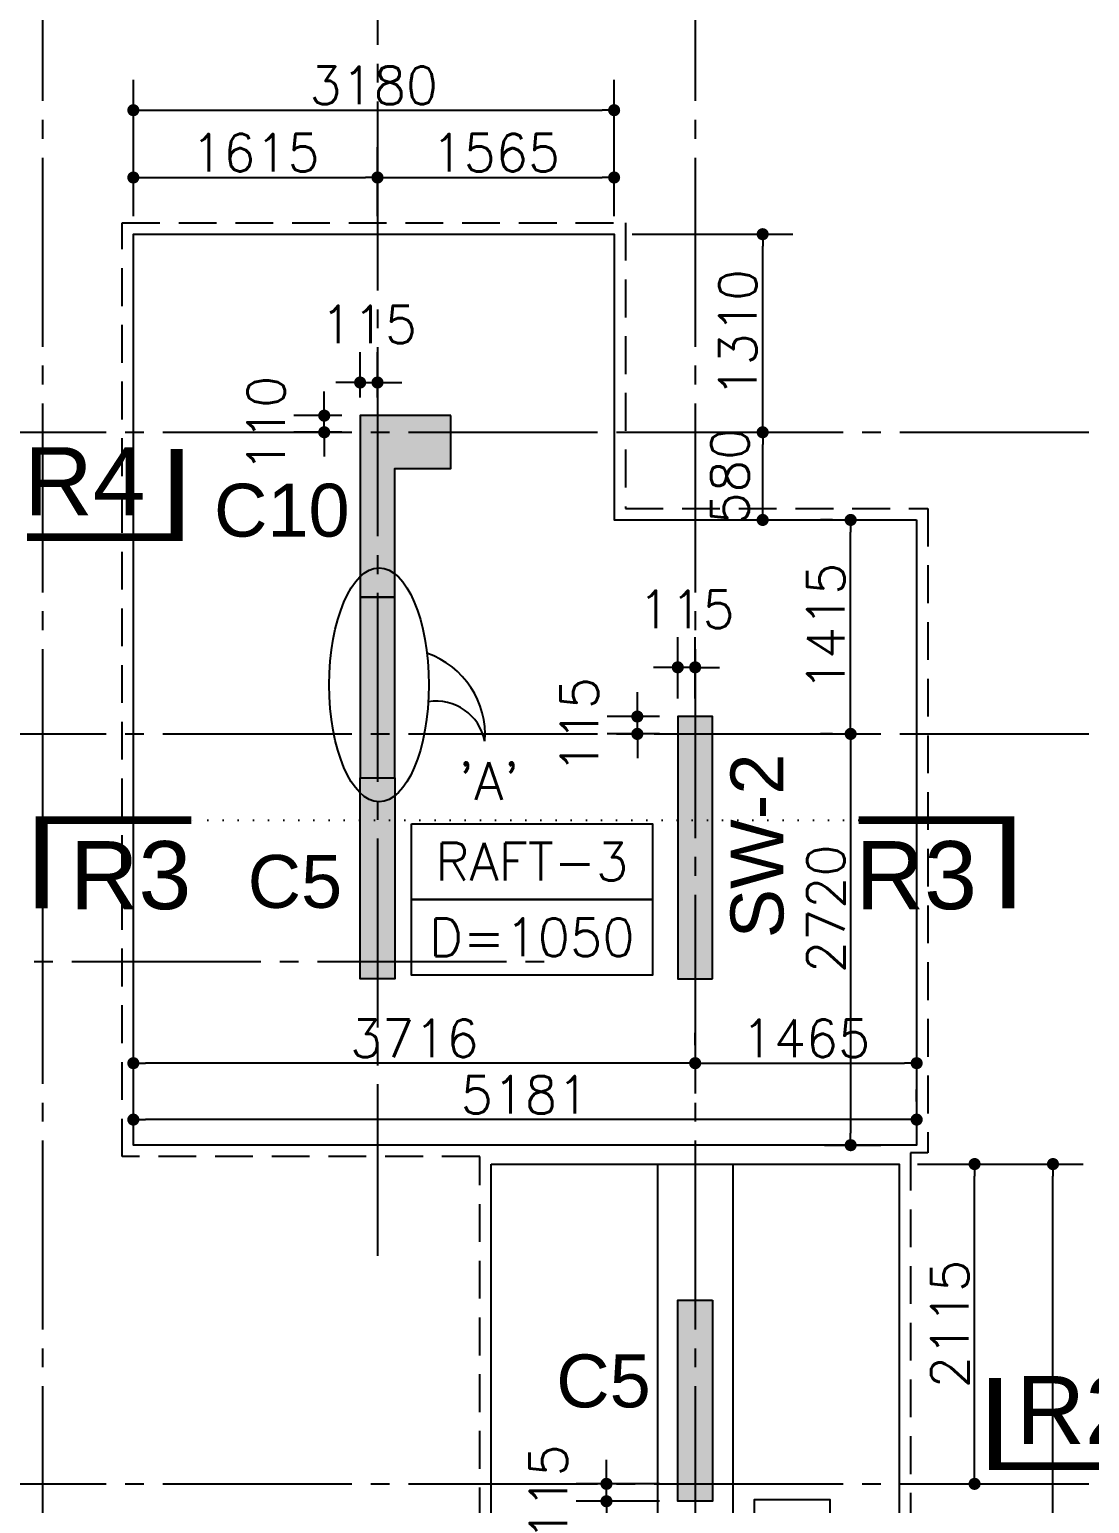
# Model space of a CAD drawing. Extents: x -200722 to 834823, y -494970 to 88783.
# Drawn here: x 259388 to 266399, y -283 to 9466 of the extents above; entities that cross this region are included whole.
import ezdxf
from ezdxf.enums import TextEntityAlignment as Align

# ---------------------------------------------------------------- set-up
doc = ezdxf.new("R2010")
doc.units = 0
doc.header["$LTSCALE"] = 100
doc.header["$MEASUREMENT"] = 0
doc.header["$PDMODE"] = 34
for name, pattern in [('ACAD_ISO04W100', [30, 24, -3, 0, -3]), ('CL', [3.25, 2.5, -0.25, 0.25, -0.25]), ('DOT', [0.25, 0, -0.25]), ('HIDDEN', [0.375, 0.25, -0.125])]:
    doc.linetypes.add(name, pattern=pattern)
doc.layers.get('0').update_dxf_attribs({"linetype": 'CONTINUOUS'})
doc.layers.get('DEFPOINTS').update_dxf_attribs({"linetype": 'CONTINUOUS'})
for name, color, linetype in [('A-Grid', 5, 'ACAD_ISO04W100'), ('BEAM', 4, 'CONTINUOUS'), ('COL. SHED. STEEL.', 6, 'CONTINUOUS'), ('COL_H', 235, 'CONTINUOUS'), ('DIM', 3, 'CONTINUOUS'), ('F_EXEC', 3, 'HIDDEN'), ('F_FTG1', 11, 'CONTINUOUS'), ('TEXT', 2, 'CONTINUOUS')]:
    doc.layers.add(name, color=color, linetype=linetype)
doc.styles.add('AR', font='arial.ttf')
doc.styles.add('ROMANS', font='romans.shx')
doc.styles.get("Standard").update_dxf_attribs({"font": 'simplex.shx'})
doc.styles.add('TIMES-N', font='arial.ttf')
doc.dimstyles.new('STANDARD$0', dxfattribs={"dimtxt": 2.5, "dimasz": 2.5, "dimexe": 2, "dimexo": 0.7, "dimgap": 0.9, "dimtad": 1, "dimdec": 0, "dimdsep": 46, "dimtxsty": 'ROMANS', "dimcen": 0.09, "dimclrd": 4, "dimclre": 4, "dimclrt": 3, "dimadec": 0, "dimazin": 0, "dimtfac": 1, "dimtdec": 0, "dimtmove": 0, "dimatfit": 3, "dimfxl": 1, "dimtolj": 1, "dimtzin": 0, "dimarcsym": 0})

# ---------------------------------------------------------------- blocks, each defined once
blk = doc.blocks.new('DOT')
at = {"color": 0, "linetype": 'ByBlock'}
blk.add_line((-0.5, 0), (-1, 0), dxfattribs=at)
at = {"color": 0, "linetype": 'ByBlock', "const_width": 0.5}
blk.add_lwpolyline([(-0.25, 0, 1), (0.25, 0, 1)], format="xyb", close=True, dxfattribs=at)
blk = doc.blocks.new('*D538')
at = {"layer": 'BEAM', "color": 0, "lineweight": -2, "transparency": 16777216}
for p, q in [((263870.6, 2629.2), (265175.6, 2629.2)), ((263790.6, 2509.2), (263790.6, 2429.2)), ((265255.6, 2509.2), (265255.6, 2429.2))]:
    blk.add_line(p, q, dxfattribs=at)
at = {"layer": 'DEFPOINTS', "color": 0, "lineweight": -3, "transparency": 16777216}
for p in [(263790.6, 2629.2, 7446.6), (265255.6, 2629.2, 7446.6), (265255.6, 2629.2)]:
    blk.add_point(p, dxfattribs=at)
at = {"layer": 'BEAM', "color": 0, "lineweight": -2, "transparency": 16777216, "xscale": 80, "yscale": 80, "zscale": 80, "rotation": 180}
blk.add_blockref('DOT', (263790.6, 2629.2), dxfattribs=at)
at = {"layer": 'BEAM', "color": 0, "lineweight": -2, "transparency": 16777216, "xscale": 80, "yscale": 80, "zscale": 80}
blk.add_blockref('DOT', (265255.6, 2629.2), dxfattribs=at)
at = {"layer": 'BEAM', "color": 0, "transparency": 16777216, "insert": (264523.1, 2793.2), "char_height": 248, "attachment_point": 5}
blk.add_mtext('\\A1;1465', dxfattribs=at)
blk = doc.blocks.new('_DOT')
at = {"color": 0, "linetype": 'ByBlock'}
blk.add_line((-0.5, 0), (-1, 0), dxfattribs=at)
at = {"color": 0, "linetype": 'ByBlock', "const_width": 0.5}
blk.add_lwpolyline([(-0.25, 0, 1), (0.25, 0, 1)], format="xyb", close=True, dxfattribs=at)
blk = doc.blocks.new('*D539')
at = {"layer": 'BEAM', "color": 0, "lineweight": -2, "transparency": 16777216}
for p, q in [((260074.6, 2749.2), (260074.6, 2829.2)), ((263790.6, 2749.2), (263790.6, 2829.2)), ((263710.6, 2629.2), (260154.6, 2629.2))]:
    blk.add_line(p, q, dxfattribs=at)
at = {"layer": 'DEFPOINTS', "color": 0, "lineweight": -3, "transparency": 16777216}
for p in [(260074.6, 2629.2, 7446.6), (260074.6, 2629.2), (263790.6, 2629.2, 7446.6)]:
    blk.add_point(p, dxfattribs=at)
at = {"layer": 'BEAM', "color": 0, "lineweight": -2, "transparency": 16777216, "xscale": 80, "yscale": 80, "zscale": 80, "rotation": 180}
blk.add_blockref('DOT', (260074.6, 2629.2), dxfattribs=at)
at = {"layer": 'BEAM', "color": 0, "lineweight": -2, "transparency": 16777216, "xscale": 80, "yscale": 80, "zscale": 80}
blk.add_blockref('DOT', (263790.6, 2629.2), dxfattribs=at)
at = {"layer": 'BEAM', "color": 0, "transparency": 16777216, "insert": (261932.6, 2793.2), "char_height": 248, "attachment_point": 5}
blk.add_mtext('\\A1;3716', dxfattribs=at)
blk = doc.blocks.new('*D540')
at = {"layer": 'BEAM', "color": 0, "lineweight": -2, "transparency": 16777216}
for p, q in [((264646, 4806.9), (265019.1, 4806.9)), ((264819.1, 4726.9), (264819.1, 2166.9)), ((264646, 2086.9), (265019.1, 2086.9))]:
    blk.add_line(p, q, dxfattribs=at)
at = {"layer": 'DEFPOINTS', "color": 0, "lineweight": -3, "transparency": 16777216}
for p in [(264526, 4806.9, 7446.6), (264526, 2086.9, 7446.6), (264819.1, 2086.9)]:
    blk.add_point(p, dxfattribs=at)
at = {"layer": 'BEAM', "color": 0, "lineweight": -2, "transparency": 16777216, "xscale": 80, "yscale": 80, "zscale": 80}
for p, rotation in [((264819.1, 4806.9), 90), ((264819.1, 2086.9), 270)]:
    blk.add_blockref('DOT', p, dxfattribs=dict(at, rotation=rotation))
at = {"layer": 'BEAM', "color": 0, "transparency": 16777216, "insert": (264655.1, 3650.7), "char_height": 248, "attachment_point": 5, "rotation": 90}
blk.add_mtext('\\A1;2720', dxfattribs=at)
blk = doc.blocks.new('*D541')
at = {"layer": 'BEAM', "color": 0, "lineweight": -2, "transparency": 16777216}
for p, q in [((264699.1, 6221.9), (264619.1, 6221.9)), ((264819.1, 4886.9), (264819.1, 6141.9)), ((264699.1, 4806.9), (264619.1, 4806.9))]:
    blk.add_line(p, q, dxfattribs=at)
at = {"layer": 'DEFPOINTS', "color": 0, "lineweight": -3, "transparency": 16777216}
for p in [(264819.1, 6221.9, 7446.6), (264819.1, 6221.9), (264819.1, 4806.9, 7446.6)]:
    blk.add_point(p, dxfattribs=at)
at = {"layer": 'BEAM', "color": 0, "lineweight": -2, "transparency": 16777216, "xscale": 80, "yscale": 80, "zscale": 80}
for p, rotation in [((264819.1, 6221.9), 90), ((264819.1, 4806.9), 270)]:
    blk.add_blockref('DOT', p, dxfattribs=dict(at, rotation=rotation))
at = {"layer": 'BEAM', "color": 0, "transparency": 16777216, "insert": (264655.1, 5514.4), "char_height": 248, "attachment_point": 5, "rotation": 90}
blk.add_mtext('\\A1;1415', dxfattribs=at)
blk = doc.blocks.new('*D542')
at = {"layer": 'BEAM', "color": 0, "lineweight": -2, "transparency": 16777216}
for p, q in [((263910.6, 6801.9), (264437.1, 6801.9)), ((264237.1, 6301.9), (264237.1, 6721.9)), ((263910.6, 6221.9), (264437.1, 6221.9))]:
    blk.add_line(p, q, dxfattribs=at)
at = {"layer": 'DEFPOINTS', "color": 0, "lineweight": -3, "transparency": 16777216}
for p in [(263790.6, 6801.9, 7446.6), (264237.1, 6801.9), (263790.6, 6221.9, 7446.6)]:
    blk.add_point(p, dxfattribs=at)
at = {"layer": 'BEAM', "color": 0, "lineweight": -2, "transparency": 16777216, "xscale": 80, "yscale": 80, "zscale": 80}
for p, rotation in [((264237.1, 6801.9), 90), ((264237.1, 6221.9), 270)]:
    blk.add_blockref('DOT', p, dxfattribs=dict(at, rotation=rotation))
at = {"layer": 'BEAM', "color": 0, "transparency": 16777216, "insert": (264020.6, 6511.9), "char_height": 248, "attachment_point": 5, "rotation": 90}
blk.add_mtext('\\A1;580', dxfattribs=at)
blk = doc.blocks.new('*D543')
at = {"layer": 'BEAM', "color": 0, "lineweight": -2, "transparency": 16777216}
for p, q in [((263374.6, 8111.9), (264437.1, 8111.9)), ((264237.1, 6881.9), (264237.1, 8031.9)), ((263374.6, 6801.9), (264437.1, 6801.9))]:
    blk.add_line(p, q, dxfattribs=at)
at = {"layer": 'DEFPOINTS', "color": 0, "lineweight": -3, "transparency": 16777216}
for p in [(263254.6, 8111.9, 7446.6), (264237.1, 8111.9), (263254.6, 6801.9, 7446.6)]:
    blk.add_point(p, dxfattribs=at)
at = {"layer": 'BEAM', "color": 0, "lineweight": -2, "transparency": 16777216, "xscale": 80, "yscale": 80, "zscale": 80}
for p, rotation in [((264237.1, 8111.9), 90), ((264237.1, 6801.9), 270)]:
    blk.add_blockref('DOT', p, dxfattribs=dict(at, rotation=rotation))
at = {"layer": 'BEAM', "color": 0, "transparency": 16777216, "insert": (264073.1, 7456.9), "char_height": 248, "attachment_point": 5, "rotation": 90}
blk.add_mtext('\\A1;1310', dxfattribs=at)
blk = doc.blocks.new('*D537')
at = {"layer": 'BEAM', "color": 0, "lineweight": -2, "transparency": 16777216}
for p, q in [((260074.6, 2375.8), (260074.6, 2455.8)), ((265255.6, 2375.8), (265255.6, 2455.8)), ((265175.6, 2255.8), (260154.6, 2255.8))]:
    blk.add_line(p, q, dxfattribs=at)
at = {"layer": 'DEFPOINTS', "color": 0, "lineweight": -3, "transparency": 16777216}
for p in [(260074.6, 2255.8, 7446.6), (260074.6, 2255.8), (265255.6, 2255.8, 7446.6)]:
    blk.add_point(p, dxfattribs=at)
at = {"layer": 'BEAM', "color": 0, "lineweight": -2, "transparency": 16777216, "xscale": 80, "yscale": 80, "zscale": 80, "rotation": 180}
blk.add_blockref('DOT', (260074.6, 2255.8), dxfattribs=at)
at = {"layer": 'BEAM', "color": 0, "lineweight": -2, "transparency": 16777216, "xscale": 80, "yscale": 80, "zscale": 80}
blk.add_blockref('DOT', (265255.6, 2255.8), dxfattribs=at)
at = {"layer": 'BEAM', "color": 0, "transparency": 16777216, "insert": (262665.1, 2419.8), "char_height": 248, "attachment_point": 5}
blk.add_mtext('\\A1;5181', dxfattribs=at)
blk = doc.blocks.new('*D547')
at = {"layer": 'BEAM', "color": 0, "lineweight": -2, "transparency": 16777216}
for p, q in [((260074.6, 8231.9), (260074.6, 8686.8)), ((261689.6, 8231.9), (261689.6, 8686.8)), ((260154.6, 8486.8), (261609.6, 8486.8))]:
    blk.add_line(p, q, dxfattribs=at)
at = {"layer": 'DEFPOINTS', "color": 0, "lineweight": -3, "transparency": 16777216}
for p in [(261689.6, 8486.8), (260074.6, 8111.9, 7446.6), (261689.6, 8111.9, 7446.6)]:
    blk.add_point(p, dxfattribs=at)
at = {"layer": 'BEAM', "color": 0, "lineweight": -2, "transparency": 16777216, "xscale": 80, "yscale": 80, "zscale": 80, "rotation": 180}
blk.add_blockref('DOT', (260074.6, 8486.8), dxfattribs=at)
at = {"layer": 'BEAM', "color": 0, "lineweight": -2, "transparency": 16777216, "xscale": 80, "yscale": 80, "zscale": 80}
blk.add_blockref('DOT', (261689.6, 8486.8), dxfattribs=at)
at = {"layer": 'BEAM', "color": 0, "transparency": 16777216, "insert": (260882.1, 8650.8), "char_height": 248, "attachment_point": 5}
blk.add_mtext('\\A1;1615', dxfattribs=at)
blk = doc.blocks.new('*D548')
at = {"layer": 'BEAM', "color": 0, "lineweight": -2, "transparency": 16777216}
for p, q in [((261689.6, 8231.9), (261689.6, 8686.8)), ((263254.6, 8231.9), (263254.6, 8686.8)), ((261769.6, 8486.8), (263174.6, 8486.8))]:
    blk.add_line(p, q, dxfattribs=at)
at = {"layer": 'DEFPOINTS', "color": 0, "lineweight": -3, "transparency": 16777216}
for p in [(263254.6, 8486.8), (261689.6, 8111.9, 7446.6), (263254.6, 8111.9, 7446.6)]:
    blk.add_point(p, dxfattribs=at)
at = {"layer": 'BEAM', "color": 0, "lineweight": -2, "transparency": 16777216, "xscale": 80, "yscale": 80, "zscale": 80, "rotation": 180}
blk.add_blockref('DOT', (261689.6, 8486.8), dxfattribs=at)
at = {"layer": 'BEAM', "color": 0, "lineweight": -2, "transparency": 16777216, "xscale": 80, "yscale": 80, "zscale": 80}
blk.add_blockref('DOT', (263254.6, 8486.8), dxfattribs=at)
at = {"layer": 'BEAM', "color": 0, "transparency": 16777216, "insert": (262472.1, 8650.8), "char_height": 248, "attachment_point": 5}
blk.add_mtext('\\A1;1565', dxfattribs=at)
blk = doc.blocks.new('*D549')
at = {"layer": 'BEAM', "color": 0, "lineweight": -2, "transparency": 16777216}
for p, q in [((260074.6, 8231.9), (260074.6, 9132)), ((263254.6, 8231.9), (263254.6, 9132)), ((260154.6, 8932), (263174.6, 8932))]:
    blk.add_line(p, q, dxfattribs=at)
at = {"layer": 'DEFPOINTS', "color": 0, "lineweight": -3, "transparency": 16777216}
for p in [(263254.6, 8932), (260074.6, 8111.9, 7446.6), (263254.6, 8111.9, 7446.6)]:
    blk.add_point(p, dxfattribs=at)
at = {"layer": 'BEAM', "color": 0, "lineweight": -2, "transparency": 16777216, "xscale": 80, "yscale": 80, "zscale": 80, "rotation": 180}
blk.add_blockref('DOT', (260074.6, 8932), dxfattribs=at)
at = {"layer": 'BEAM', "color": 0, "lineweight": -2, "transparency": 16777216, "xscale": 80, "yscale": 80, "zscale": 80}
blk.add_blockref('DOT', (263254.6, 8932), dxfattribs=at)
at = {"layer": 'BEAM', "color": 0, "transparency": 16777216, "insert": (261664.6, 9096), "char_height": 248, "attachment_point": 5}
blk.add_mtext('\\A1;3180', dxfattribs=at)
blk = doc.blocks.new('*D550')
at = {"layer": 'BEAM', "color": 0, "lineweight": -2, "transparency": 16777216}
for p, q in [((263675.6, 5041.9), (263675.6, 5447.2)), ((263790.6, 5041.9), (263790.6, 5447.2)), ((263595.6, 5247.2), (263515.6, 5247.2)), ((263790.6, 5247.2), (263675.6, 5247.2)), ((263870.6, 5247.2), (263950.6, 5247.2))]:
    blk.add_line(p, q, dxfattribs=at)
at = {"layer": 'DEFPOINTS', "color": 0, "lineweight": -3, "transparency": 16777216}
for p in [(263675.6, 5247.2), (263675.6, 4921.9, 7446.6), (263790.6, 4921.9, 7446.6)]:
    blk.add_point(p, dxfattribs=at)
at = {"layer": 'BEAM', "color": 0, "lineweight": -2, "transparency": 16777216, "xscale": 80, "yscale": 80, "zscale": 80}
blk.add_blockref('DOT', (263675.6, 5247.2), dxfattribs=at)
at = {"layer": 'BEAM', "color": 0, "lineweight": -2, "transparency": 16777216, "xscale": 80, "yscale": 80, "zscale": 80, "rotation": 180}
blk.add_blockref('DOT', (263790.6, 5247.2), dxfattribs=at)
at = {"layer": 'BEAM', "color": 0, "transparency": 16777216, "insert": (263733.1, 5631.2), "char_height": 248, "attachment_point": 5}
blk.add_mtext('\\A1;115', dxfattribs=at)
blk = doc.blocks.new('*D551')
at = {"layer": 'BEAM', "color": 0, "lineweight": -2, "transparency": 16777216}
for p, q in [((263408.1, 5001.9), (263408.1, 5081.9)), ((263555.6, 4921.9), (263208.1, 4921.9)), ((263408.1, 4806.9), (263408.1, 4921.9)), ((263555.6, 4806.9), (263208.1, 4806.9)), ((263408.1, 4726.9), (263408.1, 4646.9))]:
    blk.add_line(p, q, dxfattribs=at)
at = {"layer": 'DEFPOINTS', "color": 0, "lineweight": -3, "transparency": 16777216}
for p in [(263408.1, 4921.9), (263675.6, 4921.9, 7446.6), (263675.6, 4806.9, 7446.6)]:
    blk.add_point(p, dxfattribs=at)
at = {"layer": 'BEAM', "color": 0, "lineweight": -2, "transparency": 16777216, "xscale": 80, "yscale": 80, "zscale": 80}
for p, rotation in [((263408.1, 4921.9), 270), ((263408.1, 4806.9), 90)]:
    blk.add_blockref('DOT', p, dxfattribs=dict(at, rotation=rotation))
at = {"layer": 'BEAM', "color": 0, "transparency": 16777216, "insert": (263024.1, 4864.4), "char_height": 248, "attachment_point": 5, "rotation": 90}
blk.add_mtext('\\A1;115', dxfattribs=at)
blk = doc.blocks.new('*D552')
at = {"layer": 'BEAM', "color": 0, "lineweight": -2, "transparency": 16777216}
for p, q in [((261337.1, 6991.9), (261337.1, 7071.9)), ((261454.6, 6911.9), (261137.1, 6911.9)), ((261337.1, 6801.9), (261337.1, 6911.9)), ((261454.6, 6801.9), (261137.1, 6801.9)), ((261337.1, 6721.9), (261337.1, 6641.9))]:
    blk.add_line(p, q, dxfattribs=at)
at = {"layer": 'DEFPOINTS', "color": 0, "lineweight": -3, "transparency": 16777216}
for p in [(261337.1, 6911.9), (261574.6, 6911.9, 7446.6), (261574.6, 6801.9, 7446.6)]:
    blk.add_point(p, dxfattribs=at)
at = {"layer": 'BEAM', "color": 0, "lineweight": -2, "transparency": 16777216, "xscale": 80, "yscale": 80, "zscale": 80}
for p, rotation in [((261337.1, 6911.9), 270), ((261337.1, 6801.9), 90)]:
    blk.add_blockref('DOT', p, dxfattribs=dict(at, rotation=rotation))
at = {"layer": 'BEAM', "color": 0, "transparency": 16777216, "insert": (260953.1, 6856.9), "char_height": 248, "attachment_point": 5, "rotation": 90}
blk.add_mtext('\\A1;110', dxfattribs=at)
blk = doc.blocks.new('*D553')
at = {"layer": 'BEAM', "color": 0, "lineweight": -2, "transparency": 16777216}
for p, q in [((261574.6, 7031.9), (261574.6, 7330.8)), ((261689.6, 7031.9), (261689.6, 7330.8)), ((261494.6, 7130.8), (261414.6, 7130.8)), ((261574.6, 7130.8), (261689.6, 7130.8)), ((261769.6, 7130.8), (261849.6, 7130.8))]:
    blk.add_line(p, q, dxfattribs=at)
at = {"layer": 'DEFPOINTS', "color": 0, "lineweight": -3, "transparency": 16777216}
for p in [(261689.6, 7130.8), (261574.6, 6911.9, 7446.6), (261689.6, 6911.9, 7446.6)]:
    blk.add_point(p, dxfattribs=at)
at = {"layer": 'BEAM', "color": 0, "lineweight": -2, "transparency": 16777216, "xscale": 80, "yscale": 80, "zscale": 80}
blk.add_blockref('DOT', (261574.6, 7130.8), dxfattribs=at)
at = {"layer": 'BEAM', "color": 0, "lineweight": -2, "transparency": 16777216, "xscale": 80, "yscale": 80, "zscale": 80, "rotation": 180}
blk.add_blockref('DOT', (261689.6, 7130.8), dxfattribs=at)
at = {"layer": 'BEAM', "color": 0, "transparency": 16777216, "insert": (261632.1, 7514.8), "char_height": 248, "attachment_point": 5}
blk.add_mtext('\\A1;115', dxfattribs=at)
blk = doc.blocks.new('*D569')
at = {"layer": 'BEAM', "color": 0, "lineweight": -2, "transparency": 16777216}
for p, q in [((263203.8, -73.1), (263203.8, 6.9)), ((263555.6, -153.1), (263003.8, -153.1)), ((263203.8, -268.1), (263203.8, -153.1)), ((263555.6, -268.1), (263003.8, -268.1)), ((263203.8, -348.1), (263203.8, -428.1))]:
    blk.add_line(p, q, dxfattribs=at)
at = {"layer": 'DEFPOINTS', "color": 0, "lineweight": -3, "transparency": 16777216}
for p in [(263203.8, -153.1), (263675.6, -153.1, 7446.6), (263675.6, -268.1, 7446.6)]:
    blk.add_point(p, dxfattribs=at)
at = {"layer": 'BEAM', "color": 0, "lineweight": -2, "transparency": 16777216, "xscale": 80, "yscale": 80, "zscale": 80}
for p, rotation in [((263203.8, -153.1), 270), ((263203.8, -268.1), 90)]:
    blk.add_blockref('DOT', p, dxfattribs=dict(at, rotation=rotation))
at = {"layer": 'BEAM', "color": 0, "transparency": 16777216, "insert": (262819.8, -210.6), "char_height": 248, "attachment_point": 5, "rotation": 90}
blk.add_mtext('\\A1;115', dxfattribs=at)
blk = doc.blocks.new('*D572')
at = {"layer": 'BEAM', "color": 0, "lineweight": -2, "transparency": 16777216}
for p, q in [((265260.6, 1961.9), (265838.7, 1961.9)), ((265638.7, -73.1), (265638.7, 1881.9)), ((265260.6, -153.1), (265838.7, -153.1))]:
    blk.add_line(p, q, dxfattribs=at)
at = {"layer": 'DEFPOINTS', "color": 0, "lineweight": -3, "transparency": 16777216}
for p in [(265140.6, 1961.9, 7446.6), (265638.7, 1961.9), (265140.6, -153.1, 7446.6)]:
    blk.add_point(p, dxfattribs=at)
at = {"layer": 'BEAM', "color": 0, "lineweight": -2, "transparency": 16777216, "xscale": 80, "yscale": 80, "zscale": 80}
for p, rotation in [((265638.7, 1961.9), 90), ((265638.7, -153.1), 270)]:
    blk.add_blockref('DOT', p, dxfattribs=dict(at, rotation=rotation))
at = {"layer": 'BEAM', "color": 0, "transparency": 16777216, "insert": (265474.7, 904.4), "char_height": 248, "attachment_point": 5, "rotation": 90}
blk.add_mtext('\\A1;2115', dxfattribs=at)
blk = doc.blocks.new('*D573')
at = {"layer": 'BEAM', "color": 0, "lineweight": -2, "transparency": 16777216}
for p, q in [((265260.6, 1961.9), (266357.3, 1961.9)), ((266157.3, -3648.1), (266157.3, 1881.9)), ((265260.6, -3728.1), (266357.3, -3728.1))]:
    blk.add_line(p, q, dxfattribs=at)
at = {"layer": 'DEFPOINTS', "color": 0, "lineweight": -3, "transparency": 16777216}
for p in [(265140.6, 1961.9, 7446.6), (266157.3, 1961.9), (265140.6, -3728.1, 7446.6)]:
    blk.add_point(p, dxfattribs=at)
at = {"layer": 'BEAM', "color": 0, "lineweight": -2, "transparency": 16777216, "xscale": 80, "yscale": 80, "zscale": 80}
for p, rotation in [((266157.3, 1961.9), 90), ((266157.3, -3728.1), 270)]:
    blk.add_blockref('DOT', p, dxfattribs=dict(at, rotation=rotation))
at = {"layer": 'BEAM', "color": 0, "transparency": 16777216, "insert": (265993.3, -883.1), "char_height": 248, "attachment_point": 5, "rotation": 90}
blk.add_mtext('\\A1;5690', dxfattribs=at)

msp = doc.modelspace()

# ---------------------------------------------------------------- hatches: boundary and pattern name
at = {"layer": 'COL_H', "ltscale": 0.4, "true_color": 0x000000}
for points in [[(262174.6, 6911.9), (261574.6, 6911.9), (261574.6, 5711.9), (261804.6, 5711.9), (261804.6, 6561.9), (262174.6, 6561.9)], [(261804.6, 5711.9), (261574.6, 5711.9), (261574.6, 4516.9), (261804.6, 4516.9)], [(263905.6, 3186.9), (263905.6, 4921.9), (263675.6, 4921.9), (263675.6, 3186.9)], [(261804.6, 4516.9), (261804.6, 3186.9), (261574.6, 3186.9), (261574.6, 4516.9)], [(263905.6, 1061.9), (263905.6, -268.1), (263675.6, -268.1), (263675.6, 1061.9)]]:
    msp.add_hatch(color=18, dxfattribs=at).paths.add_polyline_path(points)

# ---------------------------------------------------------------- linework, layer by layer
at = {"color": 1, "linetype": 'DOT', "ltscale": 4}
msp.add_line((264872.7, 4237.1, 7446.6), (260457.5, 4237.1, 7446.6), dxfattribs=at)
at = {"layer": 'A-Grid', "color": 8, "linetype": 'CL', "ltscale": 5}
for p, q in [((261689.6, 30114.4, 7446.6), (261689.6, 1354.1, 7446.6)), ((224519.6, 6801.9, 7446.6), (303382.6, 6801.9, 7446.6)), ((224519.6, 4806.9, 7446.6), (303382.6, 4806.9, 7446.6)), ((238542.9, 3301.9, 7446.6), (262806.8, 3301.9, 7446.6)), ((224519.6, -153.1, 7446.6), (303382.6, -153.1, 7446.6))]:
    msp.add_line(p, q, dxfattribs=at)
at = {"layer": 'A-Grid', "color": 8, "linetype": 'CL', "ltscale": 5, "elevation": 7446.6}
for points in [[(259474.6, 62242.9), (259474.6, -9708.8)], [(263790.6, 62242.9), (263790.6, -9708.8)]]:
    msp.add_lwpolyline(points, dxfattribs=at)
at = {"layer": 'COL. SHED. STEEL.', "color": 18, "ltscale": 500, "true_color": 0x000000, "elevation": 7446.6}
for points in [[(262174.6, 6911.9), (261574.6, 6911.9), (261574.6, 5711.9), (261804.6, 5711.9), (261804.6, 6561.9), (261804.6, 6561.9), (262174.6, 6561.9), (262174.6, 6911.9)], [(263905.6, 3186.9), (263905.6, 4921.9), (263675.6, 4921.9), (263675.6, 3186.9), (263905.6, 3186.9)], [(261804.6, 4516.9), (261804.6, 3186.9), (261574.6, 3186.9), (261574.6, 4516.9), (261804.6, 4516.9)], [(263905.6, 1061.9), (263905.6, -268.1), (263675.6, -268.1), (263675.6, 1061.9), (263905.6, 1061.9)]]:
    msp.add_lwpolyline(points, dxfattribs=at)
msp.add_lwpolyline([(261804.6, 5711.9), (261574.6, 5711.9), (261574.6, 4516.9), (261804.6, 4516.9)], close=True, dxfattribs=at)
at = {"layer": 'DIM', "color": 1}
for points in [[(260360.9, 6690.9, 80, 80, 0), (260360.9, 6107.8, 50, 50, 0), (259371.7, 6107.8, 50, 50, 0)], [(265773, 547.5, 80, 80, 0), (265773, -35.6, 50, 50, 0), (266762.2, -35.6, 50, 50, 0)]]:
    msp.add_lwpolyline(points, format="xyseb", dxfattribs=at)
at = {"layer": 'DIM', "color": 1, "elevation": 7446.6}
for points in [[(259468.4, 3654, 80, 80, 0), (259468.4, 4237.1, 50, 50, 0), (260457.5, 4237.1, 50, 50, 0)], [(265861.9, 3654, 80, 80, 0), (265861.9, 4237.1, 50, 50, 0), (264872.7, 4237.1, 50, 50, 0)]]:
    msp.add_lwpolyline(points, format="xyseb", dxfattribs=at)
at = {"layer": 'DIM', "color": 18, "lineweight": -3, "ltscale": 0.4, "true_color": 0x000000}
for centre, radius, start, end in [((261830.5, 4801.1), 570.4, 355.79979, 70.93387), ((262077, 4694.8), 328.9, 11.31443, 98.9928)]:
    msp.add_arc(centre, radius, start, end, dxfattribs=at)
msp.add_ellipse((261699.9, 5131.9), major_axis=(0, 773.6), ratio=0.425473, dxfattribs=at)
at = {"layer": 'F_EXEC', "color": 18, "ltscale": 10, "true_color": 0x000000, "elevation": 7446.6}
msp.add_lwpolyline([(265330.6, 2036.9), (265215.6, 2036.9), (265215.6, -3803.1), (262365.6, -3803.1), (262365.6, 2011.9), (259999.6, 2011.9), (259999.6, 8186.9), (263329.6, 8186.9), (263329.6, 6296.9), (265330.6, 6296.9), (265330.6, 2036.9)], dxfattribs=at)
at = {"layer": 'F_FTG1', "color": 18, "ltscale": 0.4, "true_color": 0x000000}
for p, q in [((263540.6, 1961.9, 7446.6), (263540.6, -3728.1, 7446.6)), ((264040.6, 1961.9, 7446.6), (264040.6, -3728.1, 7446.6))]:
    msp.add_line(p, q, dxfattribs=at)
at = {"layer": 'F_FTG1', "color": 18, "ltscale": 0.4, "true_color": 0x000000, "elevation": 7446.6}
for points in [[(265255.6, 6221.9), (265255.6, 2086.9), (260074.6, 2086.9), (260074.6, 8111.9), (263254.6, 8111.9), (263254.6, 6221.9), (265255.6, 6221.9)], [(262440.6, 1961.9), (265140.6, 1961.9), (265140.6, -3728.1), (262440.6, -3728.1)]]:
    msp.add_lwpolyline(points, close=True, dxfattribs=at)
at = {"layer": 'TEXT', "color": 18, "true_color": 0x000000}
for points in [[(261913.5, 4211.8), (263507.4, 4211.8), (263507.4, 3712), (261913.5, 3712)], [(261913.5, 3712), (263507.4, 3712), (263507.4, 3212.1), (261913.5, 3212.1)], [(264182.5, -1504.9), (264182.5, -256.1), (264682.3, -256.1), (264682.3, -1504.9)]]:
    msp.add_lwpolyline(points, close=True, dxfattribs=at)

# ---------------------------------------------------------------- texts
at = {"layer": 'TEXT', "color": 18, "true_color": 0x000000, "style": 'TIMES-N'}
for s, p in [('R4', (259351.9, 6478.3)), ('R3', (259654.7, 3872.7, 7446.6)), ('R3', (264851.1, 3872.7, 7446.6)), ('R2', (265914.9, 334.9))]:
    msp.add_text(s, height=450, dxfattribs=at).set_placement(p, align=Align.MIDDLE_LEFT)
at = {"layer": 'TEXT', "color": 18, "true_color": 0x000000, "style": 'AR'}
for s, p in [('C10', (260608.3, 6111.7, 3998.7)), ('C5', (260830.9, 3656.3, 3998.7)), ('C5', (262871.8, 352.7, 3998.7))]:
    msp.add_text(s, height=350, dxfattribs=at).set_placement(p)
at = {"layer": 'TEXT', "color": 18, "true_color": 0x000000}
msp.add_text("'A'", height=250, dxfattribs=at).set_placement((262222.3, 4369.9))
at = {"layer": 'TEXT', "color": 18, "true_color": 0x000000, "style": 'AR'}
msp.add_text('SW-2', height=350, rotation=90, dxfattribs=at).set_placement((264374.4, 3455.1, 3998.7))
at = {"layer": 'TEXT', "color": 18, "true_color": 0x000000}
for s, p in [('RAFT-3', (262710.5, 3961.9)), ('D=1050', (262710.5, 3462))]:
    msp.add_text(s, height=250, dxfattribs=at).set_placement(p, align=Align.MIDDLE)

# ---------------------------------------------------------------- dimensions: what is measured, and where the dimension line sits
at = {"layer": 'BEAM', "color": 18, "true_color": 0x000000}
for base, p1, p2, picture, middle in [((263254.6, 8932), (260074.6, 8111.9, 7446.6), (263254.6, 8111.9, 7446.6), '*D549', (261664.6, 9096)), ((261689.6, 8486.8), (260074.6, 8111.9, 7446.6), (261689.6, 8111.9, 7446.6), '*D547', (260882.1, 8650.8)), ((263254.6, 8486.8), (261689.6, 8111.9, 7446.6), (263254.6, 8111.9, 7446.6), '*D548', (262472.1, 8650.8)), ((261689.6, 7130.8), (261574.6, 6911.9, 7446.6), (261689.6, 6911.9, 7446.6), '*D553', (261632.1, 7514.8)), ((263675.6, 5247.2), (263790.6, 4921.9, 7446.6), (263675.6, 4921.9, 7446.6), '*D550', (263733.1, 5631.2))]:
    dim = msp.add_linear_dim(base=base, p1=p1, p2=p2, dimstyle='STANDARD$0', override={"dimscale": 8, "dimtxt": 31, "dimasz": 10, "dimexe": 25, "dimexo": 15, "dimgap": 5, "dimzin": 3, "dimtxsty": 'Standard', "dimblk": 'DOT', "dimcen": 3, "dimdle": 1, "dimclrd": 0, "dimclre": 0, "dimclrt": 0, "dimtmove": 2, "dimldrblk": 'DOT', "dimtzin": 3}, dxfattribs=at)
    dim.commit()
    dim.dimension.update_dxf_attribs({"geometry": picture, "text_midpoint": middle})
for base, p1, p2, angle, picture, middle in [((264237.1, 8111.9), (263254.6, 6801.9, 7446.6), (263254.6, 8111.9, 7446.6), 90, '*D543', (264073.1, 7456.9)), ((261337.1, 6911.9), (261574.6, 6801.9, 7446.6), (261574.6, 6911.9, 7446.6), 90, '*D552', (260953.1, 6856.9)), ((264819.1, 6221.9), (264819.1, 4806.9, 7446.6), (264819.1, 6221.9, 7446.6), 90, '*D541', (264655.1, 5514.4)), ((263408.1, 4921.9), (263675.6, 4806.9, 7446.6), (263675.6, 4921.9, 7446.6), 90, '*D551', (263024.1, 4864.4)), ((260074.6, 2629.2), (263790.6, 2629.2, 7446.6), (260074.6, 2629.2, 7446.6), 180, '*D539', (261932.6, 2793.2)), ((265255.6, 2629.2), (263790.6, 2629.2, 7446.6), (265255.6, 2629.2, 7446.6), 180, '*D538', (264523.1, 2793.2)), ((260074.6, 2255.8), (265255.6, 2255.8, 7446.6), (260074.6, 2255.8, 7446.6), 180, '*D537', (262665.1, 2419.8)), ((265638.7, 1961.9), (265140.6, -153.1, 7446.6), (265140.6, 1961.9, 7446.6), 90, '*D572', (265474.7, 904.4)), ((266157.3, 1961.9), (265140.6, -3728.1, 7446.6), (265140.6, 1961.9, 7446.6), 90, '*D573', (265993.3, -883.1)), ((263203.8, -153.1), (263675.6, -268.1, 7446.6), (263675.6, -153.1, 7446.6), 90, '*D569', (262819.8, -210.6))]:
    dim = msp.add_linear_dim(base=base, p1=p1, p2=p2, angle=angle, dimstyle='STANDARD$0', override={"dimscale": 8, "dimtxt": 31, "dimasz": 10, "dimexe": 25, "dimexo": 15, "dimgap": 5, "dimzin": 3, "dimtxsty": 'Standard', "dimblk": 'DOT', "dimcen": 3, "dimdle": 1, "dimclrd": 0, "dimclre": 0, "dimclrt": 0, "dimtmove": 2, "dimldrblk": 'DOT', "dimtzin": 3}, dxfattribs=at)
    dim.commit()
    dim.dimension.update_dxf_attribs({"geometry": picture, "text_midpoint": middle})
for base, p1, p2, picture, middle in [((264237.1, 6801.9), (263790.6, 6221.9, 7446.6), (263790.6, 6801.9, 7446.6), '*D542', (264020.6, 6511.9)), ((264819.1, 2086.9), (264526, 4806.9, 7446.6), (264526, 2086.9, 7446.6), '*D540', (264655.1, 3650.7))]:
    dim = msp.add_linear_dim(base=base, p1=p1, p2=p2, angle=90, dimstyle='STANDARD$0', override={"dimscale": 8, "dimtxt": 31, "dimasz": 10, "dimexe": 25, "dimexo": 15, "dimgap": 5, "dimzin": 3, "dimtxsty": 'Standard', "dimblk": 'DOT', "dimcen": 3, "dimdle": 1, "dimclrd": 0, "dimclre": 0, "dimclrt": 0, "dimtmove": 2, "dimldrblk": 'DOT', "dimtzin": 3}, dxfattribs=at)
    dim.commit()
    dim.dimension.update_dxf_attribs({"geometry": picture, "text_midpoint": middle, "dimtype": 160})

doc.saveas('drawing.dxf')
